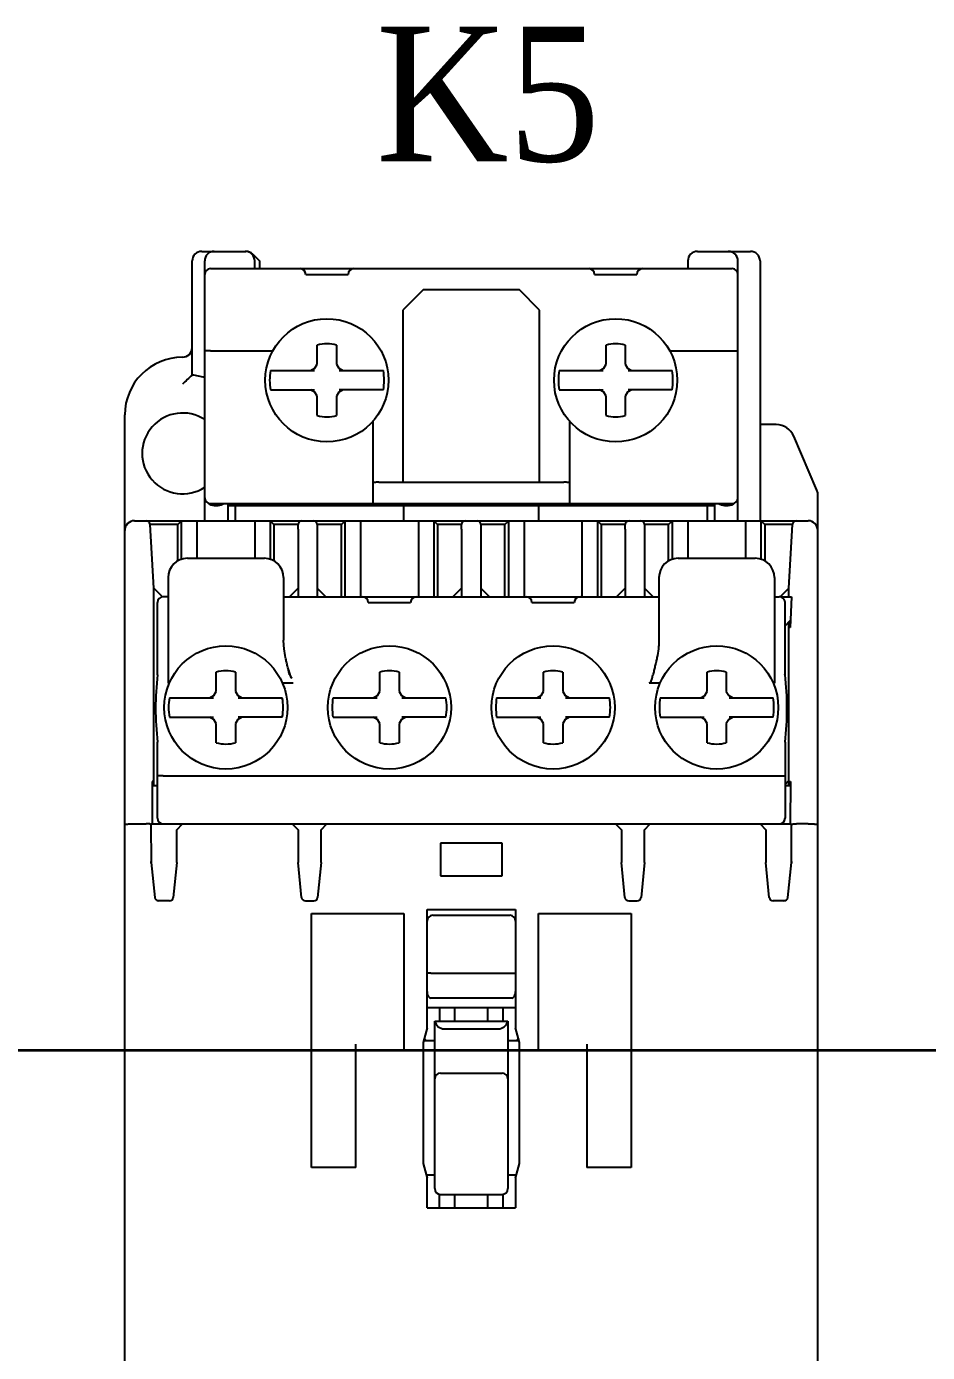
# Model space of a CAD drawing. Header units: millimetres. Extents: x 0 to 19090, y 0 to 12100.
# Drawn here: x 17152.8 to 17199.6, y 10679.2 to 10748.1 of the extents above; entities that cross this region are included whole.
import ezdxf

# ---------------------------------------------------------------- set-up
doc = ezdxf.new("R2010")
doc.units = ezdxf.units.MM
doc.header["$MEASUREMENT"] = 0
doc.layers.add('mang', color=4, linetype='Continuous')
doc.layers.add('NetDam', color=7, linetype='Continuous', lineweight=35)
doc.styles.add('HOATBF.shx', font='', dxfattribs={"width": 0.9})
doc.styles.get('HOATBF.shx').set_extended_font_data('.VnAvant')

msp = doc.modelspace()

# ---------------------------------------------------------------- linework, layer by layer
at = {"color": 7, "linetype": 'Continuous'}
for p, q in [((17161.892, 10736.375), (17164.185, 10736.375)), ((17164.539, 10736.229), (17164.892, 10735.875)), ((17187.642, 10736.375), (17190.392, 10736.375)), ((17161.392, 10729.944), (17161.392, 10735.875)), ((17162.042, 10722.375), (17162.042, 10735.875)), ((17162.342, 10735.475), (17189.442, 10735.475)), ((17164.642, 10735.475), (17164.642, 10735.875)), ((17164.892, 10735.875), (17164.892, 10735.475)), ((17187.142, 10735.875), (17187.142, 10735.475)), ((17189.742, 10722.375), (17189.742, 10735.875)), ((17190.892, 10735.875), (17190.892, 10722.375)), ((17167.292, 10735.175), (17169.492, 10735.175)), ((17182.292, 10735.175), (17184.492, 10735.175)), ((17173.392, 10734.375), (17172.342, 10733.325)), ((17178.392, 10734.375), (17173.392, 10734.375)), ((17179.442, 10733.325), (17178.392, 10734.375)), ((17172.342, 10733.325), (17172.342, 10724.375)), ((17179.442, 10724.375), (17179.442, 10733.325)), ((17167.892, 10730.508), (17167.892, 10731.508)), ((17168.892, 10731.508), (17168.892, 10730.508)), ((17182.892, 10730.508), (17182.892, 10731.508)), ((17183.892, 10731.508), (17183.892, 10730.508)), ((17162.342, 10731.206), (17165.582, 10731.206)), ((17186.202, 10731.206), (17189.442, 10731.206)), ((17165.459, 10730.175), (17167.749, 10730.175)), ((17167.559, 10730.175), (17167.77, 10730.297)), ((17167.77, 10730.297), (17167.892, 10730.508)), ((17168.892, 10730.508), (17169.014, 10730.297)), ((17169.014, 10730.297), (17169.225, 10730.175)), ((17169.036, 10730.175), (17171.326, 10730.175)), ((17180.459, 10730.175), (17182.749, 10730.175)), ((17182.559, 10730.175), (17182.77, 10730.297)), ((17182.77, 10730.297), (17182.892, 10730.508)), ((17183.892, 10730.508), (17184.014, 10730.297)), ((17184.014, 10730.297), (17184.225, 10730.175)), ((17184.036, 10730.175), (17186.326, 10730.175)), ((17165.459, 10729.175), (17167.749, 10729.175)), ((17167.77, 10729.053), (17167.559, 10729.175)), ((17167.892, 10728.842), (17167.77, 10729.053)), ((17167.892, 10727.842), (17167.892, 10728.842)), ((17169.014, 10729.053), (17168.892, 10728.842)), ((17168.892, 10728.842), (17168.892, 10727.842)), ((17169.225, 10729.175), (17169.014, 10729.053)), ((17171.326, 10729.175), (17169.036, 10729.175)), ((17172.342, 10728.725), (17172.392, 10728.725)), ((17180.459, 10729.175), (17182.749, 10729.175)), ((17182.77, 10729.053), (17182.559, 10729.175)), ((17182.892, 10728.842), (17182.77, 10729.053)), ((17182.892, 10727.842), (17182.892, 10728.842)), ((17184.014, 10729.053), (17183.892, 10728.842)), ((17183.892, 10728.842), (17183.892, 10727.842)), ((17184.225, 10729.175), (17184.014, 10729.053)), ((17186.326, 10729.175), (17184.036, 10729.175)), ((17157.892, 10661.875), (17157.892, 10727.875)), ((17170.792, 10723.275), (17170.792, 10727.558)), ((17180.992, 10727.558), (17180.992, 10723.275)), ((17191.733, 10727.375), (17190.892, 10727.375)), ((17193.852, 10723.969), (17192.652, 10726.769)), ((17171.092, 10724.375), (17180.692, 10724.375)), ((17193.892, 10661.875), (17193.892, 10723.772)), ((17162.342, 10723.275), (17189.442, 10723.275)), ((17162.542, 10723.175), (17162.742, 10723.175)), ((17163.242, 10723.275), (17163.242, 10722.375)), ((17163.242, 10723.175), (17188.542, 10723.175)), ((17163.642, 10722.375), (17163.642, 10723.175)), ((17164.642, 10723.275), (17164.642, 10723.175)), ((17164.842, 10723.275), (17164.842, 10723.175)), ((17166.842, 10723.275), (17166.842, 10723.175)), ((17168.442, 10723.275), (17168.442, 10723.175)), ((17172.392, 10722.375), (17172.392, 10723.275)), ((17179.392, 10723.275), (17179.392, 10722.375)), ((17183.342, 10723.175), (17183.342, 10723.275)), ((17184.942, 10723.275), (17184.942, 10723.175)), ((17186.942, 10723.275), (17186.942, 10723.175)), ((17187.142, 10723.175), (17187.142, 10723.275)), ((17188.142, 10723.175), (17188.142, 10722.375)), ((17188.542, 10722.375), (17188.542, 10723.275)), ((17189.042, 10723.175), (17189.242, 10723.175)), ((17158.392, 10722.375), (17193.392, 10722.375)), ((17160.642, 10722.175), (17160.842, 10722.375)), ((17160.842, 10720.377), (17160.842, 10722.375)), ((17161.642, 10722.375), (17161.642, 10720.425)), ((17164.642, 10722.375), (17164.642, 10720.425)), ((17165.442, 10722.375), (17165.442, 10720.377)), ((17165.442, 10722.375), (17165.642, 10722.175)), ((17169.142, 10722.175), (17169.342, 10722.375)), ((17169.342, 10718.425), (17169.342, 10722.375)), ((17170.142, 10722.375), (17170.142, 10718.425)), ((17173.142, 10722.375), (17173.142, 10718.425)), ((17173.942, 10722.375), (17173.942, 10718.425)), ((17173.942, 10722.375), (17174.142, 10722.175)), ((17177.642, 10722.175), (17177.842, 10722.375)), ((17177.842, 10718.425), (17177.842, 10722.375)), ((17178.642, 10722.375), (17178.642, 10718.425)), ((17181.642, 10722.375), (17181.642, 10718.425)), ((17182.442, 10722.375), (17182.442, 10718.425)), ((17182.442, 10722.375), (17182.642, 10722.175)), ((17186.142, 10722.175), (17186.342, 10722.375)), ((17186.342, 10720.377), (17186.342, 10722.375)), ((17187.142, 10722.375), (17187.142, 10720.425)), ((17190.142, 10722.375), (17190.142, 10720.425)), ((17190.942, 10722.375), (17190.942, 10720.377)), ((17190.942, 10722.375), (17191.142, 10722.175)), ((17159.392, 10718.875), (17159.203, 10722.186)), ((17160.642, 10722.175), (17159.204, 10722.175)), ((17160.642, 10720.291), (17160.642, 10722.175)), ((17165.642, 10722.175), (17165.642, 10720.291)), ((17166.892, 10722.175), (17165.642, 10722.175)), ((17166.892, 10721.938), (17166.892, 10722.175)), ((17166.892, 10721.935), (17166.892, 10718.425)), ((17167.892, 10722.175), (17167.892, 10721.938)), ((17169.142, 10722.175), (17167.892, 10722.175)), ((17167.892, 10721.935), (17167.892, 10718.425)), ((17169.142, 10718.425), (17169.142, 10722.175)), ((17174.142, 10722.175), (17174.142, 10718.425)), ((17175.392, 10722.175), (17174.142, 10722.175)), ((17175.392, 10721.938), (17175.392, 10722.175)), ((17175.392, 10721.935), (17175.392, 10718.425)), ((17176.392, 10722.175), (17176.392, 10721.938)), ((17177.642, 10722.175), (17176.392, 10722.175)), ((17176.392, 10721.935), (17176.392, 10718.425)), ((17177.642, 10718.425), (17177.642, 10722.175)), ((17182.642, 10722.175), (17182.642, 10718.425)), ((17183.892, 10722.175), (17182.642, 10722.175)), ((17183.892, 10721.938), (17183.892, 10722.175)), ((17183.892, 10721.935), (17183.892, 10718.425)), ((17184.892, 10722.175), (17184.892, 10721.938)), ((17186.142, 10722.175), (17184.892, 10722.175)), ((17184.892, 10721.935), (17184.892, 10718.425)), ((17186.142, 10720.291), (17186.142, 10722.175)), ((17191.142, 10722.175), (17191.142, 10720.291)), ((17192.581, 10722.175), (17191.142, 10722.175)), ((17192.392, 10718.875), (17192.582, 10722.186)), ((17161.142, 10720.425), (17165.142, 10720.425)), ((17186.642, 10720.425), (17190.642, 10720.425)), ((17159.392, 10708.625), (17159.392, 10718.875)), ((17159.846, 10718.421), (17159.392, 10718.875)), ((17160.142, 10719.425), (17160.142, 10713.942)), ((17166.142, 10719.425), (17166.142, 10716.179)), ((17166.892, 10718.875), (17166.442, 10718.425)), ((17168.342, 10718.425), (17167.892, 10718.875)), ((17175.392, 10718.875), (17174.942, 10718.425)), ((17176.842, 10718.425), (17176.392, 10718.875)), ((17183.892, 10718.875), (17183.442, 10718.425)), ((17185.342, 10718.425), (17184.892, 10718.875)), ((17185.642, 10719.425), (17185.642, 10716.179)), ((17191.642, 10719.425), (17191.642, 10713.942)), ((17192.392, 10718.875), (17191.942, 10718.425)), ((17192.392, 10718.425), (17192.392, 10718.875)), ((17160.142, 10718.425), (17159.892, 10718.425)), ((17166.142, 10718.425), (17185.642, 10718.425)), ((17191.642, 10718.425), (17191.892, 10718.425)), ((17192.005, 10718.425), (17192.522, 10718.425)), ((17192.522, 10718.425), (17192.464, 10716.825)), ((17159.592, 10714.375), (17159.592, 10718.125)), ((17170.542, 10718.125), (17172.742, 10718.125)), ((17179.042, 10718.125), (17181.242, 10718.125)), ((17192.192, 10714.375), (17192.192, 10718.125)), ((17192.192, 10716.925), (17192.478, 10717.211)), ((17192.392, 10708.625), (17192.392, 10717.125)), ((17192.393, 10716.825), (17192.404, 10717.137)), ((17192.464, 10716.825), (17192.393, 10716.825)), ((17162.642, 10713.508), (17162.642, 10714.508)), ((17163.642, 10714.508), (17163.642, 10713.508)), ((17171.142, 10713.508), (17171.142, 10714.508)), ((17172.142, 10714.508), (17172.142, 10713.508)), ((17179.642, 10713.508), (17179.642, 10714.508)), ((17180.642, 10714.508), (17180.642, 10713.508)), ((17188.142, 10713.508), (17188.142, 10714.508)), ((17189.142, 10714.508), (17189.142, 10713.508)), ((17160.142, 10713.992), (17160.226, 10713.992)), ((17162.52, 10713.297), (17162.642, 10713.508)), ((17163.642, 10713.508), (17163.764, 10713.297)), ((17166.642, 10713.942), (17166.059, 10713.942)), ((17171.02, 10713.297), (17171.142, 10713.508)), ((17172.142, 10713.508), (17172.264, 10713.297)), ((17179.52, 10713.297), (17179.642, 10713.508)), ((17180.642, 10713.508), (17180.764, 10713.297)), ((17185.726, 10713.942), (17185.142, 10713.942)), ((17188.02, 10713.297), (17188.142, 10713.508)), ((17189.142, 10713.508), (17189.264, 10713.297)), ((17191.559, 10713.992), (17191.642, 10713.992)), ((17160.209, 10713.175), (17162.499, 10713.175)), ((17162.309, 10713.175), (17162.52, 10713.297)), ((17163.764, 10713.297), (17163.975, 10713.175)), ((17163.786, 10713.175), (17166.076, 10713.175)), ((17168.709, 10713.175), (17170.999, 10713.175)), ((17170.809, 10713.175), (17171.02, 10713.297)), ((17172.264, 10713.297), (17172.475, 10713.175)), ((17172.286, 10713.175), (17174.576, 10713.175)), ((17177.209, 10713.175), (17179.499, 10713.175)), ((17179.309, 10713.175), (17179.52, 10713.297)), ((17180.764, 10713.297), (17180.975, 10713.175)), ((17180.786, 10713.175), (17183.076, 10713.175)), ((17185.709, 10713.175), (17187.999, 10713.175)), ((17187.809, 10713.175), (17188.02, 10713.297)), ((17189.264, 10713.297), (17189.475, 10713.175)), ((17189.286, 10713.175), (17191.576, 10713.175)), ((17160.209, 10712.175), (17162.499, 10712.175)), ((17162.52, 10712.053), (17162.309, 10712.175)), ((17162.642, 10711.842), (17162.52, 10712.053)), ((17163.764, 10712.053), (17163.642, 10711.842)), ((17163.975, 10712.175), (17163.764, 10712.053)), ((17166.076, 10712.175), (17163.786, 10712.175)), ((17168.709, 10712.175), (17170.999, 10712.175)), ((17171.02, 10712.053), (17170.809, 10712.175)), ((17171.142, 10711.842), (17171.02, 10712.053)), ((17172.264, 10712.053), (17172.142, 10711.842)), ((17172.475, 10712.175), (17172.264, 10712.053)), ((17174.576, 10712.175), (17172.286, 10712.175)), ((17177.209, 10712.175), (17179.499, 10712.175)), ((17179.52, 10712.053), (17179.309, 10712.175)), ((17179.642, 10711.842), (17179.52, 10712.053)), ((17180.764, 10712.053), (17180.642, 10711.842)), ((17180.975, 10712.175), (17180.764, 10712.053)), ((17183.076, 10712.175), (17180.786, 10712.175)), ((17185.709, 10712.175), (17187.999, 10712.175)), ((17188.02, 10712.053), (17187.809, 10712.175)), ((17188.142, 10711.842), (17188.02, 10712.053)), ((17189.264, 10712.053), (17189.142, 10711.842)), ((17189.475, 10712.175), (17189.264, 10712.053)), ((17191.576, 10712.175), (17189.286, 10712.175)), ((17162.642, 10710.842), (17162.642, 10711.842)), ((17163.642, 10711.842), (17163.642, 10710.842)), ((17171.142, 10710.842), (17171.142, 10711.842)), ((17172.142, 10711.842), (17172.142, 10710.842)), ((17179.642, 10710.842), (17179.642, 10711.842)), ((17180.642, 10711.842), (17180.642, 10710.842)), ((17188.142, 10710.842), (17188.142, 10711.842)), ((17189.142, 10711.842), (17189.142, 10710.842)), ((17159.592, 10706.925), (17159.592, 10710.875)), ((17192.192, 10710.875), (17192.192, 10706.925)), ((17159.309, 10708.825), (17159.32, 10706.625)), ((17159.392, 10708.825), (17159.309, 10708.825)), ((17159.31, 10708.625), (17159.592, 10708.625)), ((17159.892, 10709.125), (17191.892, 10709.125)), ((17192.192, 10708.675), (17192.392, 10708.875)), ((17192.192, 10708.625), (17192.474, 10708.625)), ((17192.392, 10708.825), (17192.475, 10708.825)), ((17192.475, 10708.825), (17192.464, 10706.625)), ((17158.392, 10706.625), (17159.003, 10706.625)), ((17159.249, 10706.625), (17159.259, 10704.625)), ((17159.249, 10706.625), (17192.535, 10706.625)), ((17160.592, 10706.325), (17160.892, 10706.625)), ((17166.592, 10706.625), (17166.892, 10706.325)), ((17168.092, 10706.325), (17168.392, 10706.625)), ((17183.392, 10706.625), (17183.692, 10706.325)), ((17184.892, 10706.325), (17185.192, 10706.625)), ((17190.892, 10706.625), (17191.192, 10706.325)), ((17192.525, 10704.625), (17192.535, 10706.625)), ((17193.392, 10706.625), (17192.781, 10706.625)), ((17160.592, 10704.625), (17160.592, 10706.325)), ((17166.892, 10706.325), (17166.892, 10704.625)), ((17168.092, 10704.625), (17168.092, 10706.325)), ((17183.692, 10706.325), (17183.692, 10704.625)), ((17184.892, 10704.625), (17184.892, 10706.325)), ((17191.192, 10706.325), (17191.192, 10704.625)), ((17174.292, 10705.625), (17174.292, 10703.925)), ((17177.492, 10705.625), (17174.292, 10705.625)), ((17177.492, 10703.925), (17177.492, 10705.625)), ((17159.259, 10704.625), (17159.213, 10704.625)), ((17159.259, 10704.625), (17159.451, 10702.804)), ((17160.592, 10704.625), (17160.41, 10702.805)), ((17167.074, 10702.805), (17166.892, 10704.625)), ((17168.092, 10704.625), (17167.91, 10702.805)), ((17183.874, 10702.805), (17183.692, 10704.625)), ((17184.892, 10704.625), (17184.71, 10702.805)), ((17191.374, 10702.805), (17191.192, 10704.625)), ((17192.334, 10702.804), (17192.525, 10704.625)), ((17192.572, 10704.625), (17192.525, 10704.625)), ((17174.292, 10703.925), (17177.492, 10703.925)), ((17160.211, 10702.625), (17159.55, 10702.625)), ((17167.273, 10702.625), (17167.711, 10702.625)), ((17184.073, 10702.625), (17184.511, 10702.625)), ((17192.235, 10702.625), (17191.573, 10702.625)), ((17167.592, 10688.775), (17167.592, 10701.975)), ((17167.592, 10701.975), (17172.392, 10701.975)), ((17172.392, 10701.975), (17172.392, 10694.875)), ((17173.592, 10696.025), (17173.592, 10702.175)), ((17173.592, 10702.175), (17178.192, 10702.175)), ((17173.892, 10701.875), (17177.892, 10701.875)), ((17178.192, 10702.175), (17178.192, 10696.025)), ((17179.392, 10694.875), (17179.392, 10701.975)), ((17179.392, 10701.975), (17184.192, 10701.975)), ((17184.192, 10701.975), (17184.192, 10688.775)), ((17173.792, 10698.875), (17177.992, 10698.875)), ((17177.992, 10697.575), (17173.792, 10697.575)), ((17178.192, 10697.075), (17173.592, 10697.075)), ((17174.242, 10697.075), (17174.242, 10696.375)), ((17175.042, 10696.375), (17175.042, 10697.075)), ((17176.742, 10697.075), (17176.742, 10696.375)), ((17177.542, 10696.375), (17177.542, 10697.075)), ((17173.992, 10687.675), (17173.992, 10696.375)), ((17173.992, 10696.375), (17177.792, 10696.375)), ((17177.792, 10696.375), (17177.792, 10687.675)), ((17173.592, 10696.025), (17173.392, 10695.275)), ((17173.442, 10695.462), (17173.442, 10695.375)), ((17173.542, 10695.375), (17173.445, 10695.472)), ((17174.492, 10695.975), (17177.292, 10695.975)), ((17178.392, 10695.275), (17178.192, 10696.025)), ((17178.242, 10695.375), (17178.34, 10695.472)), ((17178.342, 10695.462), (17178.342, 10695.375)), ((17169.892, 10688.775), (17169.892, 10695.175)), ((17172.392, 10694.875), (17169.892, 10694.875)), ((17173.392, 10695.275), (17173.392, 10688.975)), ((17173.419, 10695.375), (17173.942, 10695.375)), ((17177.842, 10695.375), (17178.366, 10695.375)), ((17178.392, 10688.975), (17178.392, 10695.275)), ((17181.892, 10694.875), (17179.392, 10694.875)), ((17181.892, 10695.175), (17181.892, 10688.775)), ((17174.292, 10693.675), (17177.492, 10693.675)), ((17169.892, 10688.775), (17167.592, 10688.775)), ((17173.392, 10688.975), (17173.592, 10688.225)), ((17178.192, 10688.225), (17178.392, 10688.975)), ((17184.192, 10688.775), (17181.892, 10688.775)), ((17173.942, 10688.375), (17173.552, 10688.375)), ((17173.592, 10686.675), (17173.592, 10688.225)), ((17178.232, 10688.375), (17177.842, 10688.375)), ((17178.192, 10688.225), (17178.192, 10686.675)), ((17174.242, 10686.675), (17174.242, 10687.379)), ((17174.242, 10687.375), (17177.542, 10687.375)), ((17175.042, 10686.675), (17175.042, 10687.375)), ((17176.742, 10687.375), (17176.742, 10686.675)), ((17177.542, 10686.675), (17177.542, 10687.379)), ((17173.592, 10686.675), (17178.192, 10686.675))]:
    msp.add_line(p, q, dxfattribs=at)
for centre in [(17168.392, 10729.675), (17183.392, 10729.675), (17163.142, 10712.675), (17171.642, 10712.675), (17180.142, 10712.675), (17188.642, 10712.675)]:
    msp.add_circle(centre, 3.2, dxfattribs=at)
for centre, radius, start, end in [((17161.892, 10735.875), 0.5, 90, 180), ((17162.542, 10735.875), 0.5, 90, 180), ((17164.142, 10735.875), 0.5, 0, 90), ((17164.185, 10735.875), 0.5, 45, 90), ((17187.642, 10735.875), 0.5, 90, 180), ((17189.242, 10735.875), 0.5, 0, 90), ((17190.392, 10735.875), 0.5, 0, 90), ((17162.342, 10735.175), 0.3, 90, 180), ((17166.992, 10735.175), 0.3, 0, 90), ((17169.792, 10735.175), 0.3, 90, 180), ((17181.992, 10735.175), 0.3, 0, 90), ((17184.792, 10735.175), 0.3, 90, 180), ((17189.442, 10735.175), 0.3, 0, 90), ((17160.892, 10731.375), 0.5, 270, 359.99999), ((17168.392, 10729.675), 1.9, 74.74248, 105.25752), ((17183.392, 10729.675), 1.9, 74.74248, 105.25752), ((17160.892, 10727.875), 3, 90, 180), ((17168.904, 10721.442), 11.345, 131.45988, 134.92389), ((17160.892, 10725.875), 4.1, 73.70876, 82.99527), ((17168.392, 10729.675), 2.976, 170.32743, 189.67257), ((17168.392, 10729.675), 2.976, 350.32743, 9.67257), ((17183.392, 10729.675), 2.976, 170.32743, 189.67257), ((17183.392, 10729.675), 2.976, 350.32743, 9.67257), ((17160.892, 10725.875), 2.1, 56.76499, 303.23501), ((17168.392, 10729.675), 1.9, 254.74248, 285.25752), ((17183.392, 10729.675), 1.9, 254.74248, 285.25752), ((17191.733, 10726.375), 1, 23.19859, 90), ((17193.392, 10723.772), 0.5, 0, 23.19859), ((17162.342, 10723.575), 0.3, 180, 270), ((17162.542, 10723.675), 0.5, 226.6856, 270), ((17162.742, 10723.675), 0.5, 270, 306.7506), ((17168.442, 10723.675), 0.5, 270, 306.82949), ((17183.342, 10723.675), 0.5, 233.17025, 270), ((17189.042, 10723.675), 0.5, 233.2494, 270), ((17189.242, 10723.675), 0.5, 270, 313.3144), ((17189.442, 10723.575), 0.3, 270, 0), ((17158.392, 10721.875), 0.5, 90, 180), ((17159.003, 10722.175), 0.2, 3.27049, 90), ((17167.092, 10722.175), 0.2, 90, 180), ((17167.692, 10722.175), 0.2, 0, 90), ((17175.592, 10722.175), 0.2, 90, 180), ((17176.192, 10722.175), 0.2, 0, 90), ((17184.092, 10722.175), 0.2, 90, 180), ((17184.692, 10722.175), 0.2, 0, 90), ((17192.781, 10722.175), 0.2, 90.00002, 176.72951), ((17193.392, 10721.875), 0.5, 0, 90), ((17167.083, 10721.935), 0.19, 178.95677, 180.0273), ((17167.702, 10721.935), 0.19, 359.9727, 1.04323), ((17175.583, 10721.935), 0.19, 178.95677, 180.0273), ((17176.202, 10721.935), 0.19, 359.9727, 1.04323), ((17184.083, 10721.935), 0.19, 178.95677, 180.0273), ((17184.702, 10721.935), 0.19, 359.9727, 1.04323), ((17161.142, 10719.425), 1, 90, 180), ((17165.142, 10719.425), 1, 0, 90), ((17186.642, 10719.425), 1, 90, 180), ((17190.642, 10719.425), 1, 0, 90), ((17159.892, 10718.125), 0.3, 90, 180), ((17170.242, 10718.125), 0.3, 0, 90), ((17173.042, 10718.125), 0.3, 90, 180), ((17178.742, 10718.125), 0.3, 0, 90), ((17181.542, 10718.125), 0.3, 90, 180), ((17191.9, 10718.145), 0.278, 67.91859, 91.63944), ((17191.892, 10718.125), 0.3, 0, 67.96842), ((17174.855, 10712.625), 15.363, 173.45849, 186.54097), ((17163.142, 10712.675), 1.9, 74.74248, 105.25752), ((17171.642, 10712.675), 1.9, 74.74248, 105.25752), ((17180.142, 10712.675), 1.9, 74.74248, 105.25752), ((17188.642, 10712.675), 1.9, 74.74248, 105.25752), ((17176.93, 10712.625), 15.363, 353.45903, 6.54151), ((17163.142, 10712.675), 2.976, 170.32743, 189.67257), ((17163.142, 10712.675), 2.976, 350.32743, 9.67257), ((17171.642, 10712.675), 2.976, 170.32743, 189.67257), ((17171.642, 10712.675), 2.976, 350.32743, 9.67257), ((17180.142, 10712.675), 2.976, 170.32743, 189.67257), ((17180.142, 10712.675), 2.976, 350.32743, 9.67257), ((17188.642, 10712.675), 2.976, 170.32743, 189.67257), ((17188.642, 10712.675), 2.976, 350.32743, 9.67257), ((17163.142, 10712.675), 1.9, 254.74248, 285.25752), ((17171.642, 10712.675), 1.9, 254.74248, 285.25752), ((17180.142, 10712.675), 1.9, 254.74248, 285.25752), ((17188.642, 10712.675), 1.9, 254.74248, 285.25752), ((17159.892, 10706.925), 0.3, 180, 270), ((17191.892, 10706.925), 0.3, 270, 0), ((17160.211, 10702.825), 0.2, 270, 354.28941), ((17167.273, 10702.825), 0.2, 185.71059, 270), ((17167.711, 10702.825), 0.2, 270, 354.28941), ((17184.073, 10702.825), 0.2, 185.71059, 270), ((17184.511, 10702.825), 0.2, 270, 354.28941), ((17191.573, 10702.825), 0.2, 185.71059, 270), ((17173.892, 10701.575), 0.3, 90, 180), ((17177.892, 10701.575), 0.3, 0, 90), ((17173.942, 10695.675), 0.3, 269.99991, 279.58965), ((17177.842, 10695.675), 0.3, 260.41101, 270.00008), ((17174.292, 10693.375), 0.3, 90, 180), ((17177.492, 10693.375), 0.3, 0, 90), ((17173.942, 10688.075), 0.3, 80.41101, 90.00008), ((17177.842, 10688.075), 0.3, 89.99991, 99.60256), ((17174.292, 10687.675), 0.3, 180, 270), ((17177.492, 10687.675), 0.3, 270, 0)]:
    msp.add_arc(centre, radius, start, end, dxfattribs=at)
for centre, major_axis, ratio, start_param, end_param in [((17192.005, 10716.425), (2.8, 0), 0.714286, 1.570796, 1.610998), ((17166.642, 10719.679), (0.059, 5.467), 0.091445, -3.52854, -3.141593), ((17185.142, 10719.679), (0, 5.737), 0.087156, -3.141593, -2.754645), ((17159.65, 10702.825), (0.2, 0), 0.998384, 3.246183, 4.712389), ((17192.135, 10702.825), (-0.2, 0), 0.998384, 7.853982, 9.320187), ((17173.792, 10697.908), (0, 0.333), 0.6, -4.712389, -3.141593), ((17177.992, 10697.908), (0, 0.333), 0.6, -3.141593, -1.570796), ((17174.492, 10696.475), (0.5, 0), 1, -2.940235, -1.570796), ((17177.292, 10696.475), (0.5, 0), 1, -1.570796, -0.201358)]:
    msp.add_ellipse(centre, major_axis=major_axis, ratio=ratio, start_param=start_param, end_param=end_param, dxfattribs=at)
for points, knots in [([(17162.342, 10731.206), (17162.323, 10731.206), (17162.285, 10731.205), (17162.229, 10731.205), (17162.178, 10731.203), (17162.133, 10731.201), (17162.1, 10731.199), (17162.079, 10731.197), (17162.066, 10731.195), (17162.056, 10731.194), (17162.049, 10731.192), (17162.045, 10731.191), (17162.042, 10731.189), (17162.042, 10731.188)], [0, 0, 0, 0, 0.194101, 0.380719, 0.552715, 0.703498, 0.827352, 0.87769, 0.919663, 0.952917, 0.977218, 0.992576, 1, 1, 1, 1]), ([(17189.442, 10731.206), (17189.462, 10731.206), (17189.5, 10731.205), (17189.556, 10731.205), (17189.607, 10731.203), (17189.652, 10731.201), (17189.685, 10731.199), (17189.706, 10731.197), (17189.719, 10731.195), (17189.729, 10731.194), (17189.736, 10731.192), (17189.74, 10731.191), (17189.742, 10731.189), (17189.742, 10731.188)], [0, 0, 0, 0, 0.194101, 0.380719, 0.552715, 0.703498, 0.827352, 0.87769, 0.919663, 0.952917, 0.977218, 0.992576, 1, 1, 1, 1]), ([(17171.092, 10724.375), (17171.073, 10724.375), (17171.035, 10724.375), (17170.979, 10724.374), (17170.928, 10724.372), (17170.883, 10724.37), (17170.85, 10724.368), (17170.829, 10724.366), (17170.816, 10724.364), (17170.806, 10724.363), (17170.799, 10724.361), (17170.795, 10724.36), (17170.792, 10724.358), (17170.792, 10724.357)], [0, 0, 0, 0, 0.194101, 0.380719, 0.552715, 0.703498, 0.827352, 0.87769, 0.919663, 0.952917, 0.977218, 0.992576, 1, 1, 1, 1]), ([(17180.992, 10724.357), (17180.992, 10724.358), (17180.99, 10724.36), (17180.986, 10724.361), (17180.979, 10724.363), (17180.969, 10724.364), (17180.956, 10724.366), (17180.935, 10724.368), (17180.902, 10724.37), (17180.857, 10724.372), (17180.806, 10724.374), (17180.75, 10724.375), (17180.712, 10724.375), (17180.692, 10724.375)], [0, 0, 0, 0, 0.007424, 0.022782, 0.047083, 0.080337, 0.12231, 0.172648, 0.296502, 0.447285, 0.619281, 0.805899, 1, 1, 1, 1]), ([(17166.454, 10714.366), (17166.438, 10714.441), (17166.403, 10714.591), (17166.348, 10714.815), (17166.295, 10715.039), (17166.23, 10715.34), (17166.179, 10715.643), (17166.148, 10715.949), (17166.142, 10716.102), (17166.142, 10716.179)], [0, 0, 0, 0, 0.125, 0.250008, 0.375007, 0.500012, 0.749983, 0.874994, 1, 1, 1, 1]), ([(17185.642, 10716.179), (17185.642, 10716.102), (17185.636, 10715.949), (17185.606, 10715.643), (17185.554, 10715.34), (17185.49, 10715.039), (17185.437, 10714.815), (17185.382, 10714.591), (17185.347, 10714.441), (17185.331, 10714.366)], [0, 0, 0, 0, 0.125006, 0.250017, 0.499988, 0.624993, 0.749992, 0.875, 1, 1, 1, 1]), ([(17192.192, 10714.375), (17192.192, 10714.376), (17192.191, 10714.378), (17192.189, 10714.379), (17192.187, 10714.38)], [0, 0, 0, 0, 0.389095, 1, 1, 1, 1]), ([(17159.892, 10709.125), (17159.873, 10709.125), (17159.834, 10709.125), (17159.779, 10709.125), (17159.735, 10709.125), (17159.702, 10709.124), (17159.681, 10709.124), (17159.661, 10709.124), (17159.644, 10709.124), (17159.629, 10709.123), (17159.618, 10709.123), (17159.61, 10709.123), (17159.605, 10709.123), (17159.602, 10709.123), (17159.598, 10709.123), (17159.596, 10709.123), (17159.594, 10709.122), (17159.593, 10709.122), (17159.592, 10709.122), (17159.592, 10709.122)], [0, 0, 0, 0, 0.195342, 0.383101, 0.556044, 0.634844, 0.707507, 0.773336, 0.831705, 0.882061, 0.923926, 0.94155, 0.956909, 0.969969, 0.9807, 0.989079, 0.995084, 0.998713, 1, 1, 1, 1]), ([(17191.892, 10709.125), (17191.912, 10709.125), (17191.95, 10709.125), (17192.006, 10709.125), (17192.05, 10709.125), (17192.082, 10709.124), (17192.104, 10709.124), (17192.124, 10709.124), (17192.141, 10709.124), (17192.156, 10709.123), (17192.167, 10709.123), (17192.175, 10709.123), (17192.179, 10709.123), (17192.183, 10709.123), (17192.186, 10709.123), (17192.189, 10709.123), (17192.191, 10709.122), (17192.192, 10709.122), (17192.192, 10709.122), (17192.192, 10709.122)], [0, 0, 0, 0, 0.195342, 0.383101, 0.556044, 0.634844, 0.707507, 0.773336, 0.831705, 0.882061, 0.923926, 0.94155, 0.956909, 0.969969, 0.9807, 0.989079, 0.995084, 0.998713, 1, 1, 1, 1]), ([(17157.892, 10706.603), (17157.892, 10706.604), (17157.893, 10706.605), (17157.896, 10706.606), (17157.903, 10706.608), (17157.915, 10706.61), (17157.932, 10706.612), (17157.953, 10706.614), (17157.978, 10706.615), (17158.007, 10706.617), (17158.053, 10706.619), (17158.118, 10706.622), (17158.203, 10706.623), (17158.296, 10706.625), (17158.36, 10706.625), (17158.392, 10706.625)], [0, 0, 0, 0, 0.002447, 0.006624, 0.021566, 0.04566, 0.078817, 0.120769, 0.171139, 0.229457, 0.295173, 0.446233, 0.618555, 0.805535, 1, 1, 1, 1]), ([(17159.203, 10706.617), (17159.203, 10706.618), (17159.201, 10706.618), (17159.197, 10706.619), (17159.191, 10706.62), (17159.184, 10706.62), (17159.176, 10706.621), (17159.161, 10706.622), (17159.139, 10706.623), (17159.11, 10706.624), (17159.076, 10706.625), (17159.041, 10706.625), (17159.016, 10706.625), (17159.003, 10706.625)], [0, 0, 0, 0, 0.010653, 0.029747, 0.057354, 0.093302, 0.137301, 0.188976, 0.313489, 0.46246, 0.630608, 0.811939, 1, 1, 1, 1]), ([(17192.582, 10706.617), (17192.582, 10706.618), (17192.584, 10706.618), (17192.588, 10706.619), (17192.593, 10706.62), (17192.6, 10706.62), (17192.609, 10706.621), (17192.624, 10706.622), (17192.646, 10706.623), (17192.675, 10706.624), (17192.708, 10706.625), (17192.744, 10706.625), (17192.769, 10706.625), (17192.781, 10706.625)], [0, 0, 0, 0, 0.010653, 0.029747, 0.057353, 0.093299, 0.137297, 0.18897, 0.313478, 0.462446, 0.630594, 0.811929, 1, 1, 1, 1]), ([(17193.392, 10706.625), (17193.425, 10706.625), (17193.489, 10706.625), (17193.581, 10706.623), (17193.667, 10706.622), (17193.732, 10706.619), (17193.778, 10706.617), (17193.807, 10706.615), (17193.832, 10706.614), (17193.853, 10706.612), (17193.869, 10706.61), (17193.881, 10706.608), (17193.888, 10706.606), (17193.892, 10706.605), (17193.892, 10706.604), (17193.892, 10706.603)], [0, 0, 0, 0, 0.194465, 0.381445, 0.553767, 0.704827, 0.770543, 0.828861, 0.879231, 0.921183, 0.95434, 0.978434, 0.993376, 0.997553, 1, 1, 1, 1]), ([(17173.792, 10698.875), (17173.779, 10698.875), (17173.754, 10698.875), (17173.717, 10698.874), (17173.683, 10698.872), (17173.653, 10698.87), (17173.628, 10698.868), (17173.61, 10698.865), (17173.599, 10698.863), (17173.594, 10698.861), (17173.592, 10698.859), (17173.592, 10698.858)], [0, 0, 0, 0, 0.193279, 0.3791, 0.550354, 0.700519, 0.823977, 0.916257, 0.974429, 0.99069, 1, 1, 1, 1]), ([(17177.992, 10698.875), (17178.005, 10698.875), (17178.031, 10698.875), (17178.068, 10698.874), (17178.102, 10698.872), (17178.132, 10698.87), (17178.157, 10698.868), (17178.175, 10698.865), (17178.186, 10698.863), (17178.191, 10698.861), (17178.192, 10698.859), (17178.192, 10698.858)], [0, 0, 0, 0, 0.193279, 0.3791, 0.550354, 0.700519, 0.823977, 0.916257, 0.974429, 0.99069, 1, 1, 1, 1])]:
    msp.add_open_spline(points, degree=3, knots=knots, dxfattribs=at)
at = {"layer": 'NetDam', "color": 0}
msp.add_line((16945.092, 10694.875), (17475.092, 10694.875), dxfattribs=at)

# ---------------------------------------------------------------- texts
at = {"layer": 'mang', "color": 0, "insert": (17170.948, 10748.057), "char_height": 7, "width": 21.32394, "attachment_point": 1, "style": 'HOATBF.shx'}
msp.add_mtext('{\\fTimes New Roman|b0|i0|c0|p18;\\C1;K5}', dxfattribs=at)

doc.saveas('drawing.dxf')
